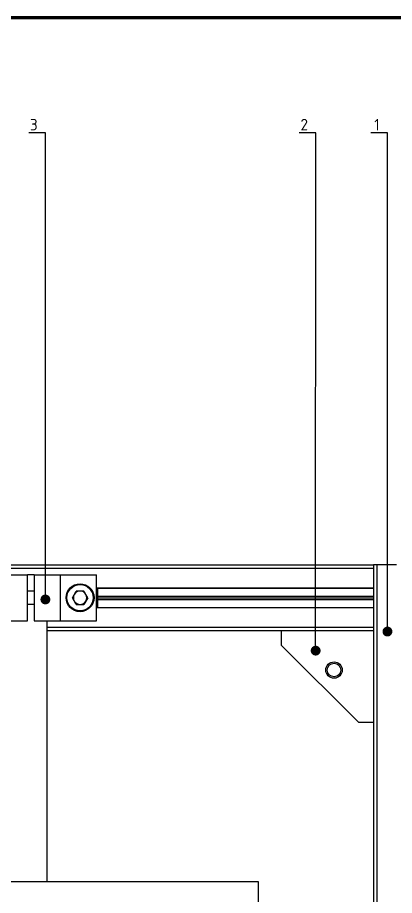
# Model space of a CAD drawing. Header units: millimetres. Extents: x 55 to 6841, y 61 to 3739.
# Drawn here: x 692 to 806.7, y 2241.5 to 2508.5 of the extents above; entities that cross this region are included whole.
import ezdxf
from ezdxf import colors
from ezdxf.entities.mleader import LeaderData, LeaderLine
from ezdxf.math import Vec2, Vec3

# ---------------------------------------------------------------- set-up
doc = ezdxf.new("R2010")
doc.units = ezdxf.units.MM
doc.header["$LTSCALE"] = 0.7
doc.layers.get('0').update_dxf_attribs({"color": 255})
doc.layers.add('AM_5', color=10, linetype='Continuous', lineweight=25)
doc.layers.add('KHUNGBV', color=5, linetype='Continuous', lineweight=70)
doc.styles.add('TCVN7824', font='tcvn+7284-2003r.ttf', dxfattribs={"height": 3.5})

# ---------------------------------------------------------------- blocks, each defined once
blk = doc.blocks.new('dfhjd')
at = {"layer": 'KHUNGBV', "color": 9, "ltscale": 5}
blk.add_line((6559.44, 3469.71), (7718.44, 3469.71), dxfattribs=at)
blk = doc.blocks.new('_Dot')
at = {"color": 0, "linetype": 'ByBlock', "lineweight": -2}
blk.add_line((-0.5, 0), (-1, 0), dxfattribs=at)
at = {"color": 0, "linetype": 'ByBlock', "const_width": 0.5}
blk.add_lwpolyline([(-0.25, 0, 1), (0.25, 0, 1)], format="xyb", close=True, dxfattribs=at)

msp = doc.modelspace()

# ---------------------------------------------------------------- linework, layer by layer
at = {"linetype": 'Continuous', "lineweight": 25}
for p, q in [((612.808, 2341.032), (800.308, 2341.032)), ((625.488, 2342.032), (800.308, 2342.032)), ((801.308, 2342.032), (800.308, 2342.032)), ((800.308, 2342.032), (800.308, 2341.032)), ((800.308, 2341.032), (800.308, 2335.032)), ((801.308, 2342.032), (801.308, 1942.032)), ((807.308, 2342.032), (801.308, 2342.032)), ((685.058, 2339.032), (695.058, 2339.032)), ((697.058, 2339.032), (695.058, 2339.032)), ((695.058, 2325.032), (695.058, 2339.032)), ((697.058, 2339.032), (697.058, 2325.032)), ((697.058, 2339.032), (705.058, 2339.032)), ((705.058, 2325.032), (705.058, 2339.032)), ((705.058, 2339.032), (716.058, 2339.032)), ((716.058, 2325.032), (716.058, 2339.032)), ((716.058, 2335.032), (800.308, 2335.032)), ((716.308, 2335.032), (716.308, 2329.032)), ((716.308, 2334.971), (800.308, 2334.971)), ((800.308, 2335.032), (800.308, 2329.032)), ((697.058, 2334.032), (695.058, 2334.032)), ((708.7, 2332.032), (709.879, 2334.074)), ((709.879, 2329.99), (708.7, 2332.032)), ((712.237, 2334.074), (709.879, 2334.074)), ((713.416, 2332.032), (712.237, 2334.074)), ((713.416, 2332.032), (712.237, 2329.99)), ((716.308, 2332.551), (800.308, 2332.551)), ((716.308, 2332.032), (800.308, 2332.032)), ((695.058, 2330.032), (697.058, 2330.032)), ((709.879, 2329.99), (712.237, 2329.99)), ((716.058, 2329.032), (800.308, 2329.032)), ((716.308, 2331.512), (800.308, 2331.512)), ((716.308, 2329.092), (800.308, 2329.092)), ((800.308, 2329.032), (800.308, 2323.032)), ((685.058, 2325.032), (695.058, 2325.032)), ((697.058, 2325.032), (705.058, 2325.032)), ((701.058, 2245.617), (701.058, 2325.032)), ((705.058, 2325.032), (716.058, 2325.032)), ((701.058, 2323.032), (800.308, 2323.032)), ((701.058, 2322.032), (772.308, 2322.032)), ((772.308, 2317.532), (772.308, 2322.032)), ((772.308, 2322.032), (800.308, 2322.032)), ((800.308, 2323.032), (800.308, 2322.032)), ((800.308, 2322.032), (800.308, 2294.032)), ((795.808, 2294.032), (772.308, 2317.532)), ((800.308, 2294.032), (795.808, 2294.032)), ((800.308, 2294.032), (800.308, 1990.032)), ((765.308, 2245.617), (435.308, 2245.617)), ((765.308, 1995.617), (765.308, 2245.617))]:
    msp.add_line(p, q, dxfattribs=at)
for centre, radius in [((711.058, 2332.032), 4.25), ((711.058, 2332.032), 4), ((788.308, 2310.032), 2.5), ((788.308, 2310.032), 2.067)]:
    msp.add_circle(centre, radius, dxfattribs=at)
for start, end in [(150, 210), (90, 150), (30, 90), (330, 30), (210, 270), (270, 330)]:
    msp.add_arc((711.058, 2332.032), 2.042, start, end, dxfattribs=at)

# ---------------------------------------------------------------- block references
at = {"layer": 'AM_5'}
msp.add_blockref('dfhjd', (-6371.208, -961.179), dxfattribs=at)

# ---------------------------------------------------------------- leaders
at = {"layer": 'AM_5', "ltscale": 0.2}
ml = msp.add_multileader_mtext('Standard', dxfattribs=at)
ml.set_content('3', color=256, style='TCVN7824')
ml.set_leader_properties()
ml.set_arrow_properties(name='DOT')
ml.build(insert=Vec2(0, 0))
ml.multileader.update_dxf_attribs({"text_left_attachment_type": 6, "text_right_attachment_type": 6, "dogleg_length": 0.36, "arrow_head_size": 3})
ctx = ml.context
ctx.base_point, ctx.char_height, ctx.arrow_head_size, ctx.plane_origin = Vec3(694.41, 2473.512), 3.5, 3, Vec3(700.506, 2331.513)
ctx.left_attachment, ctx.right_attachment, ctx.text_align_type = 6, 6, 2
notes = []
notes.append((ctx, [(1, (1, 1, 0), (700.52, 2473.512), (-1, 0), 0.36, [(0, [(700.506, 2331.513)], 0, [])])]))
ctx.mtext.insert, ctx.mtext.alignment, ctx.mtext.flow_direction = Vec3(698.16, 2477.712), 3, 5
ml = msp.add_multileader_mtext('Standard', dxfattribs=at)
ml.set_content('2', color=256, style='TCVN7824')
ml.set_leader_properties()
ml.set_arrow_properties(name='DOT')
ml.build(insert=Vec2(0, 0))
ml.multileader.update_dxf_attribs({"text_left_attachment_type": 6, "text_right_attachment_type": 6, "dogleg_length": 0.36, "arrow_head_size": 3})
ctx = ml.context
ctx.base_point, ctx.char_height, ctx.arrow_head_size, ctx.plane_origin = Vec3(776.642, 2473.512), 3.5, 3, Vec3(782.715, 2315.942)
ctx.left_attachment, ctx.right_attachment, ctx.text_align_type = 6, 6, 2
notes.append((ctx, [(1, (1, 1, 0), (782.752, 2473.512), (-1, 0), 0.36, [(0, [(782.715, 2315.942)], 0, [])])]))
ctx.mtext.insert, ctx.mtext.alignment, ctx.mtext.flow_direction = Vec3(780.392, 2477.712), 3, 5
ml = msp.add_multileader_mtext('Standard', dxfattribs=at)
ml.set_content('1', color=256, style='TCVN7824')
ml.set_leader_properties()
ml.set_arrow_properties(name='DOT')
ml.build(insert=Vec2(0, 0))
ml.multileader.update_dxf_attribs({"text_left_attachment_type": 6, "text_right_attachment_type": 6, "dogleg_length": 0.36, "arrow_head_size": 3})
ctx = ml.context
ctx.base_point, ctx.char_height, ctx.arrow_head_size, ctx.plane_origin = Vec3(799.139, 2473.512), 3.5, 3, Vec3(804.549, 2321.746)
ctx.left_attachment, ctx.right_attachment, ctx.text_align_type = 6, 6, 2
notes.append((ctx, [(0, (1, 1, 0), (804.549, 2473.512), (-1, 0), 0.36, [(0, [(804.549, 2321.746)], 0, [])])]))
ctx.mtext.insert, ctx.mtext.alignment, ctx.mtext.flow_direction = Vec3(802.189, 2477.712), 3, 5
for ctx, leaders in notes:
    for number, flags, end, landing, length, lines in leaders:
        leader = LeaderData()
        leader.index, (leader.has_last_leader_line, leader.has_dogleg_vector, leader.attachment_direction) = number, flags
        leader.last_leader_point, leader.dogleg_vector, leader.dogleg_length = Vec3(end), Vec3(landing), length
        for number, points, colour, breaks in lines:
            line = LeaderLine()
            line.index, line.vertices, line.color, line.breaks = number, Vec3.list(points), colors.encode_raw_color(colour), breaks
            leader.lines.append(line)
        ctx.leaders.append(leader)

doc.saveas('drawing.dxf')
